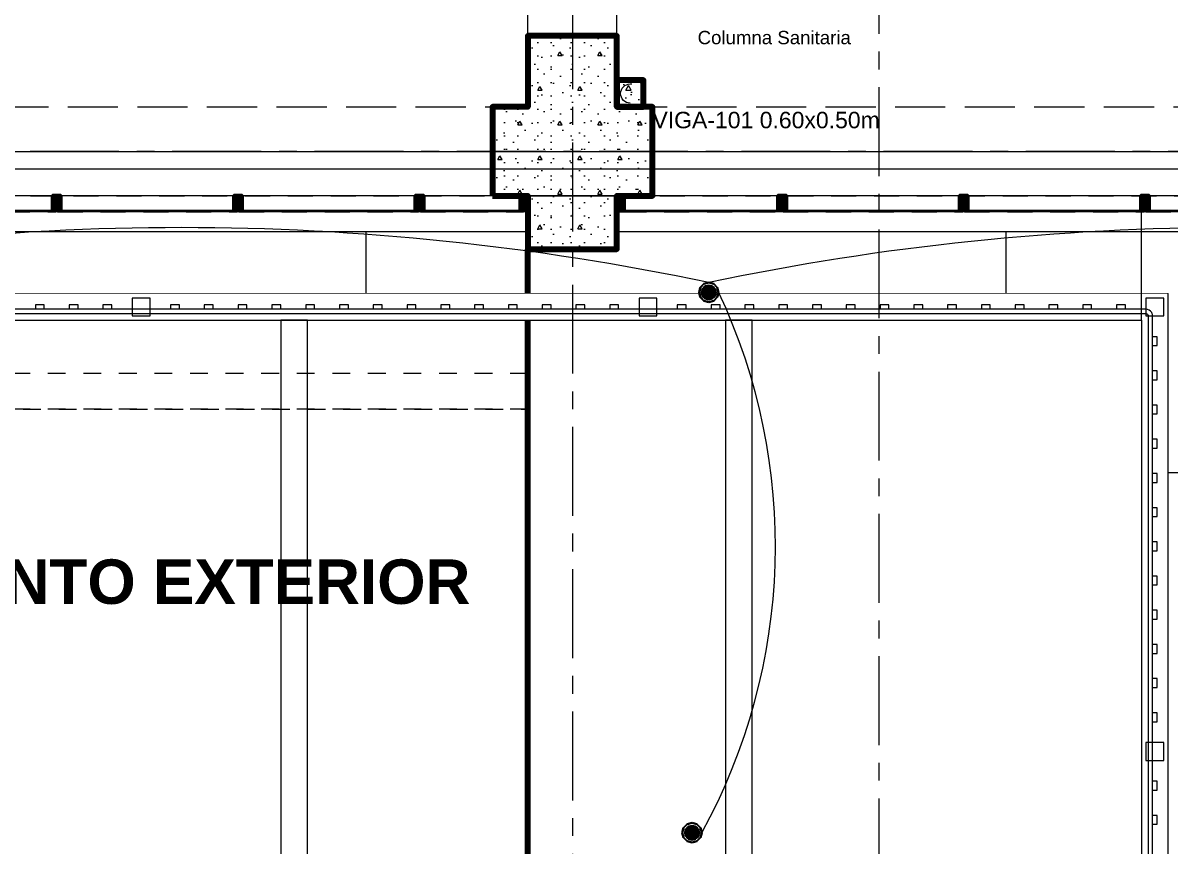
# Model space of a CAD drawing. Header units: inches. Extents: x 2704.1 to 2801.6, y 2415.6 to 2497.
# Drawn here: x 2747.09 to 2753.54, y 2428.93 to 2433.56 of the extents above; entities that cross this region are included whole.
import ezdxf
from ezdxf.lldxf.tags import DXFTag

# ---------------------------------------------------------------- set-up
doc = ezdxf.new("R2010")
doc.units = ezdxf.units.IN
doc.set_wipeout_variables(frame=1)
doc.header["$PDMODE"] = 1
for name, pattern in [('ACAD_ISO04W100', [30, 24, -3, 0, -3]), ('Hidden Line', [0.391222, 0.282222, -0.109]), ('Línea Oculta', [0.195611, 0.141111, -0.0545]), ('Punto & Raya', [0.65, 0.5, -0.075, 0, -0.075]), ('Rayas', [0.1, 0.05, -0.05]), ('super', [0.125, 0.075, -0.05]), ('Wipeout_Contour', [1, 0, -1])]:
    doc.linetypes.add(name, pattern=pattern)
doc.layers.add('.', color=10, linetype='Continuous', lineweight=0)
doc.layers.add('ALUMBRADO_PVC', color=6, linetype='PVC1', lineweight=30)
for name, color, linetype in [('02 _ ARQ _ ALB _ Cotas Ejes', 7, 'Continuous'), ('02 _ ARQ _ ALB _ Ejes Generales', 7, 'Continuous'), ('02 _ ARQ _ ZON _ Espacio.3D', 7, 'Continuous'), ('08 _ STR _ EXT _ 06 Columnas', 7, 'Continuous'), ('08 _ STR _ EXT _ 06 Elementos de Fachada', 7, 'Continuous'), ('08 _ STR _ EXT _ 07 Losa Aligerada', 7, 'Continuous'), ('08 _ STR _ EXT _ 08 Placas', 7, 'Continuous'), ('08 _ STR _ EXT _ 09 Vigas', 7, 'Continuous'), ('08 _ STR _ EXT _ 10 Vereda Exterior', 7, 'Continuous'), ('08 _ STR _ EXT _ Cerco Perimetrico', 7, 'Continuous'), ('08 _ STR _ EXT _ Estacionamiento-Pavimento', 7, 'Continuous'), ('Dibujo 2D - General', 7, 'Continuous'), ('ESQUEMAS', 7, 'Continuous'), ('Estructura - 04 MURO', 7, 'Continuous'), ('Estructura - Carga', 7, 'Continuous'), ('Interior - Equipamiento', 7, 'Continuous'), ('Marcador - Secciones', 251, 'Continuous'), ('MEP - HVAC', 7, 'Continuous'), ('Notas - Etiquetas', 251, 'Continuous'), ('Notas - Textos', 7, 'Continuous')]:
    doc.layers.add(name, color=color, linetype=linetype)
doc.layers.add('DLX_TERR_LUM', color=7, linetype='Continuous', true_color=0x92fcfc)
doc.styles.add('Estilo_Generado_1', font='swisseb.ttf')
doc.styles.add('Estilo_Generado_4', font='swisse.ttf')
doc.styles.add('{18b73a54-fa43-428c-adcb-c1c7bbdf2c84}', font='Simplex.shx')
tags = doc.linetypes.add('PVC1', pattern='A,1,-0.19772,["PVC",{18b73a54-fa43-428c-adcb-c1c7bbdf2c84},S=0.13,R=0,X=0,Y=-0.061851],-0.507647', length=1.705367).pattern_tags.tags
tags[6] = DXFTag(74, 10)
doc.dimstyles.new('Estilo_Generado__1', dxfattribs={"dimtxt": 0.125, "dimasz": 0.095, "dimexe": 0.18, "dimexo": 0.3, "dimgap": 0, "dimtad": 0, "dimtih": 1, "dimtoh": 1, "dimzin": 0, "dimdsep": 46, "dimtxsty": 'Estilo_Generado_4', "dimblk": 'ARROWHEAD_6', "dimblk1": 'ARROWHEAD_6', "dimblk2": 'ARROWHEAD_6', "dimcen": 0.09, "dimse1": 1, "dimse2": 1, "dimclrd": 144, "dimclre": 144, "dimclrt": 7, "dimadec": 0, "dimazin": 0, "dimtfac": 1, "dimtdec": 4, "dimtmove": 0, "dimatfit": 3, "dimfxl": 1, "dimtolj": 1, "dimtzin": 0, "dimarcsym": 0})

# ---------------------------------------------------------------- blocks, each defined once
blk = doc.blocks.new('ARROWHEAD_6')
at = {"color": 0, "linetype": 'Continuous', "lineweight": 0}
for p, q in [((0, 0), (-1, 0)), ((-0.5, -0.5), (0.5, 0.5))]:
    blk.add_line(p, q, dxfattribs=at)
blk = doc.blocks.new('*D72')
at = {"layer": '02 _ ARQ _ ALB _ Cotas Ejes', "color": 144, "linetype": 'Continuous', "lineweight": -2, "transparency": 16777216}
for p, q in [((2743.2706, 2427.8164), (2746.4443, 2427.8164)), ((2750.0806, 2427.8164), (2746.8317, 2427.8164))]:
    blk.add_line(p, q, dxfattribs=at)
at = {"layer": 'Defpoints', "color": 0, "linetype": 'Continuous', "transparency": 16777216}
for p in [(2743.1756, 2432.8358), (2750.1756, 2432.8358), (2750.1756, 2427.8164)]:
    blk.add_point(p, dxfattribs=at)
at = {"layer": '02 _ ARQ _ ALB _ Cotas Ejes', "color": 144, "linetype": 'Continuous', "lineweight": -2, "transparency": 16777216, "xscale": 0.095, "yscale": 0.095, "zscale": 0.095, "rotation": 180}
blk.add_blockref('ARROWHEAD_6', (2743.1756, 2427.8164), dxfattribs=at)
at = {"layer": '02 _ ARQ _ ALB _ Cotas Ejes', "color": 144, "linetype": 'Continuous', "lineweight": -2, "transparency": 16777216, "xscale": 0.095, "yscale": 0.095, "zscale": 0.095}
blk.add_blockref('ARROWHEAD_6', (2750.1756, 2427.8164), dxfattribs=at)
at = {"layer": '02 _ ARQ _ ALB _ Cotas Ejes', "color": 7, "linetype": 'Continuous', "lineweight": 13, "transparency": 16777216, "insert": (2746.638, 2427.8164), "char_height": 0.125, "attachment_point": 5, "style": 'Estilo_Generado_4'}
blk.add_mtext('\\A1;7.00', dxfattribs=at)
blk = doc.blocks.new('*D73')
at = {"layer": '02 _ ARQ _ ALB _ Cotas Ejes', "color": 144, "linetype": 'Continuous', "lineweight": -2, "transparency": 16777216}
for p, q in [((2750.2706, 2427.8164), (2753.4443, 2427.8164)), ((2757.0806, 2427.8164), (2753.8317, 2427.8164))]:
    blk.add_line(p, q, dxfattribs=at)
at = {"layer": 'Defpoints', "color": 0, "linetype": 'Continuous', "transparency": 16777216}
for p in [(2750.1756, 2432.8358), (2757.1756, 2428.1316), (2757.1756, 2427.8164)]:
    blk.add_point(p, dxfattribs=at)
at = {"layer": '02 _ ARQ _ ALB _ Cotas Ejes', "color": 144, "linetype": 'Continuous', "lineweight": -2, "transparency": 16777216, "xscale": 0.095, "yscale": 0.095, "zscale": 0.095, "rotation": 180}
blk.add_blockref('ARROWHEAD_6', (2750.1756, 2427.8164), dxfattribs=at)
at = {"layer": '02 _ ARQ _ ALB _ Cotas Ejes', "color": 144, "linetype": 'Continuous', "lineweight": -2, "transparency": 16777216, "xscale": 0.095, "yscale": 0.095, "zscale": 0.095}
blk.add_blockref('ARROWHEAD_6', (2757.1756, 2427.8164), dxfattribs=at)
at = {"layer": '02 _ ARQ _ ALB _ Cotas Ejes', "color": 7, "linetype": 'Continuous', "lineweight": 13, "transparency": 16777216, "insert": (2753.638, 2427.8164), "char_height": 0.125, "attachment_point": 5, "style": 'Estilo_Generado_4'}
blk.add_mtext('\\A1;7.00', dxfattribs=at)
blk = doc.blocks.new('luminaria exterior')
at = {"layer": '.'}
h = blk.add_hatch(dxfattribs=at)
h.set_pattern_fill('TRIANG', color=4, scale=0.005)
h.set_pattern_definition([(60, (0, 0), (-0.000937499998, 0.00162379763), [0.0009375, -0.0009375]), (120, (0, 0), (-0.001874999998, 1e-12), [0.0009375, -0.0009375]), (0, (-0.0004687, 0.0008119), (0.0009375, 0.00162379763), [0.0009375, -0.0009375])])
edge = h.paths.add_edge_path()
edge.add_arc((123.5526, 16.6566), 0.0381, 0, 360)
h = blk.add_hatch(dxfattribs=at)
h.set_pattern_fill('TRANS', color=4)
h.set_pattern_definition([(0, (0, 0), (0, 0.25), []), (0, (0, 0.125), (0, 0.25), [0.125, -0.125])])
h.paths.add_polyline_path([(123.5249, 16.6566, 1), (123.5802, 16.6566, 1)])
at = {"color": 3}
blk.add_circle((123.5526, 16.6566), 0.0395, dxfattribs=at)
at = {"layer": 'DLX_TERR_LUM', "color": 3}
for points in [[(123.5524, 16.7116, 0), (123.5249, 16.7042, 0)], [(123.5249, 16.7042, 0), (123.5524, 16.7116, 0)], [(123.5252, 16.7042, 0), (123.5527, 16.7116, 0)], [(123.5527, 16.7116, 0), (123.5252, 16.7042, 0)], [(123.5799, 16.7042, 0), (123.5524, 16.7116, 0)], [(123.5524, 16.7116, 0), (123.5799, 16.7042, 0)], [(123.5527, 16.7116, 0), (123.5802, 16.7042, 0)], [(123.5802, 16.7042, 0), (123.5527, 16.7116, 0)], [(123.5048, 16.6841, 0), (123.4974, 16.6566, 0)], [(123.4974, 16.6566, 0), (123.5048, 16.6841, 0)], [(123.4974, 16.6566, 0), (123.4977, 16.6566, 0)], [(123.4974, 16.6566, 0), (123.5048, 16.6291, 0)], [(123.4977, 16.6566, 0), (123.4974, 16.6566, 0)], [(123.5048, 16.6291, 0), (123.4974, 16.6566, 0)], [(123.4977, 16.6566, 0), (123.5051, 16.6841, 0)], [(123.5051, 16.6841, 0), (123.4977, 16.6566, 0)], [(123.5051, 16.6291, 0), (123.4977, 16.6566, 0)], [(123.4977, 16.6566, 0), (123.5051, 16.6291, 0)], [(123.5249, 16.7042, 0), (123.5048, 16.6841, 0)], [(123.5048, 16.6841, 0), (123.5249, 16.7042, 0)], [(123.5048, 16.6841, 0), (123.5051, 16.6841, 0)], [(123.5051, 16.6841, 0), (123.5048, 16.6841, 0)], [(123.5051, 16.6841, 0), (123.5252, 16.7042, 0)], [(123.5252, 16.7042, 0), (123.5051, 16.6841, 0)], [(123.5182, 16.6763, 0), (123.5129, 16.6566, 0)], [(123.5129, 16.6566, 0), (123.5182, 16.6763, 0)], [(123.5129, 16.6566, 0), (123.5182, 16.6368, 0)], [(123.5182, 16.6368, 0), (123.5129, 16.6566, 0)], [(123.5327, 16.6908, 0), (123.5182, 16.6763, 0)], [(123.5182, 16.6763, 0), (123.5327, 16.6908, 0)], [(123.5249, 16.7042, 0), (123.5252, 16.7042, 0)], [(123.5252, 16.7042, 0), (123.5249, 16.7042, 0)], [(123.5524, 16.6961, 0), (123.5327, 16.6908, 0)], [(123.5327, 16.6908, 0), (123.5524, 16.6961, 0)], [(123.5722, 16.6908, 0), (123.5524, 16.6961, 0)], [(123.5524, 16.6961, 0), (123.5722, 16.6908, 0)], [(123.5722, 16.6908, 0), (123.5866, 16.6763, 0)], [(123.6, 16.6841, 0), (123.5799, 16.7042, 0)], [(123.5799, 16.7042, 0), (123.6, 16.6841, 0)], [(123.5802, 16.7042, 0), (123.6004, 16.6841, 0)], [(123.6004, 16.6841, 0), (123.5802, 16.7042, 0)], [(123.5919, 16.6566, 0), (123.5866, 16.6763, 0)], [(123.5866, 16.6763, 0), (123.5919, 16.6566, 0)], [(123.5866, 16.6368, 0), (123.5919, 16.6566, 0)], [(123.5919, 16.6566, 0), (123.5866, 16.6368, 0)], [(123.6074, 16.6566, 0), (123.6, 16.6841, 0)], [(123.6, 16.6841, 0), (123.6074, 16.6566, 0)], [(123.6, 16.6291, 0), (123.6074, 16.6566, 0)], [(123.6074, 16.6566, 0), (123.6, 16.6291, 0)], [(123.6004, 16.6841, 0), (123.6077, 16.6566, 0)], [(123.6077, 16.6566, 0), (123.6004, 16.6841, 0)], [(123.6077, 16.6566, 0), (123.6004, 16.6291, 0)], [(123.6004, 16.6291, 0), (123.6077, 16.6566, 0)], [(123.6074, 16.6566, 0), (123.6077, 16.6566, 0)], [(123.6077, 16.6566, 0), (123.6074, 16.6566, 0)], [(123.5048, 16.6291, 0), (123.5249, 16.6089, 0)], [(123.5249, 16.6089, 0), (123.5048, 16.6291, 0)], [(123.5252, 16.6089, 0), (123.5051, 16.6291, 0)], [(123.5051, 16.6291, 0), (123.5252, 16.6089, 0)], [(123.5182, 16.6368, 0), (123.5327, 16.6224, 0)], [(123.5327, 16.6224, 0), (123.5182, 16.6368, 0)], [(123.5249, 16.6089, 0), (123.5524, 16.6016, 0)], [(123.5252, 16.6089, 0), (123.5249, 16.6089, 0)], [(123.5249, 16.6089, 0), (123.5252, 16.6089, 0)], [(123.5524, 16.6016, 0), (123.5249, 16.6089, 0)], [(123.5527, 16.6016, 0), (123.5252, 16.6089, 0)], [(123.5252, 16.6089, 0), (123.5527, 16.6016, 0)], [(123.5327, 16.6224, 0), (123.5524, 16.6171, 0)], [(123.5524, 16.6171, 0), (123.5327, 16.6224, 0)], [(123.5524, 16.6171, 0), (123.5722, 16.6224, 0)], [(123.5722, 16.6224, 0), (123.5524, 16.6171, 0)], [(123.5524, 16.6016, 0), (123.5799, 16.6089, 0)], [(123.5799, 16.6089, 0), (123.5524, 16.6016, 0)], [(123.5802, 16.6089, 0), (123.5527, 16.6016, 0)], [(123.5527, 16.6016, 0), (123.5802, 16.6089, 0)], [(123.5722, 16.6224, 0), (123.5866, 16.6368, 0)], [(123.5866, 16.6368, 0), (123.5722, 16.6224, 0)], [(123.5799, 16.6089, 0), (123.6, 16.6291, 0)], [(123.6, 16.6291, 0), (123.5799, 16.6089, 0)], [(123.5799, 16.6089, 0), (123.5802, 16.6089, 0)], [(123.5802, 16.6089, 0), (123.5799, 16.6089, 0)], [(123.6004, 16.6291, 0), (123.5802, 16.6089, 0)], [(123.5802, 16.6089, 0), (123.6004, 16.6291, 0)]]:
    blk.add_polyline3d(points, dxfattribs=at)
at = {"layer": 'DLX_TERR_LUM'}
for points in [[(123.5524, 16.7116, 0), (123.5527, 16.7116, 0)], [(123.5527, 16.7116, 0), (123.5524, 16.7116, 0)], [(123.5866, 16.6763, 0), (123.5722, 16.6908, 0)], [(123.5799, 16.7042, 0), (123.5802, 16.7042, 0)], [(123.5802, 16.7042, 0), (123.5799, 16.7042, 0)], [(123.6, 16.6841, 0), (123.6004, 16.6841, 0)], [(123.6004, 16.6841, 0), (123.6, 16.6841, 0)], [(123.5048, 16.6291, 0), (123.5051, 16.6291, 0)], [(123.5051, 16.6291, 0), (123.5048, 16.6291, 0)], [(123.5524, 16.6016, 0), (123.5527, 16.6016, 0)], [(123.5527, 16.6016, 0), (123.5524, 16.6016, 0)], [(123.6, 16.6291, 0), (123.6004, 16.6291, 0)], [(123.6004, 16.6291, 0), (123.6, 16.6291, 0)]]:
    blk.add_polyline3d(points, dxfattribs=at)

msp = doc.modelspace()

# ---------------------------------------------------------------- hatches: boundary and pattern name
at = {"layer": '08 _ STR _ EXT _ 10 Vereda Exterior', "linetype": 'Continuous', "lineweight": 13}
h = msp.add_hatch(dxfattribs=at)
h.set_pattern_fill('RETÍCULA_100X100_0002', color=251, style=0, pattern_type=2)
h.set_pattern_definition([(360, (2716.613, 2443.6885), (0, 2.53199), []), (90, (2716.613, 2443.6885), (-3.6, 0), [])])
h.paths.add_polyline_path([(2715.0256, 2429.0071), (2717.1469, 2426.8858), (2722.1756, 2426.8858), (2722.1756, 2431.8858), (2753.3756, 2431.8858), (2753.3756, 2426.8858), (2765.7756, 2426.8858), (2765.7756, 2444.4717), (2764.4256, 2444.4717), (2764.4256, 2432.5858), (2721.9256, 2432.5858), (2721.9256, 2433.2358), (2719.3758, 2433.2358, -0.414214), (2719.1257, 2433.4858), (2719.1257, 2434.2358, -0.414213), (2719.3758, 2434.4858), (2721.9256, 2434.4858), (2721.9256, 2437.3858), (2719.3758, 2437.3858, -0.414214), (2719.1257, 2437.6358), (2719.1257, 2438.3858, -0.414213), (2719.3758, 2438.6358), (2721.9256, 2438.6358), (2721.9256, 2441.5358), (2719.3757, 2441.5358, -0.414214), (2719.1257, 2441.7858), (2719.1257, 2442.5358, -0.414213), (2719.3757, 2442.7858), (2721.6256, 2442.7858), (2721.6262, 2446.4357), (2715.0256, 2446.4357)])
at = {"layer": 'Estructura - Carga', "linetype": 'Continuous', "lineweight": 13}
h = msp.add_hatch(dxfattribs=at)
h.set_pattern_fill('HORMIGÓN_ARMADO_0002', color=251, style=0, pattern_type=2)
h.set_pattern_definition([(0, (2712.85563, 2425.38577), (0, 0.3117692), [0.03, -0.15]), (0, (2712.94563, 2425.54166), (0, 0.3117692), [0.03, -0.15]), (60, (2712.85563, 2425.38577), (-0.27, 0.1558846), [0.03, -0.15]), (60, (2713.03563, 2425.38577), (-0.27, 0.1558846), [0.03, -0.15]), (120, (2712.88563, 2425.38577), (0.27, 0.1558846), [0.03, -0.15]), (120, (2713.06563, 2425.38577), (0.27, 0.1558846), [0.03, -0.15]), (0, (2712.85563, 2425.41577), (0, 0.06), [0, -0.06, 0, -0.09]), (45, (2712.88563, 2425.41577), (-0.04242641, 0.04242641), [0, -0.045, 0, -0.075])])
h.paths.add_polyline_path([(2750.4256, 2433.0858), (2750.5756, 2433.0858), (2750.5756, 2433.2358), (2750.4256, 2433.2358)])

# ---------------------------------------------------------------- linework, layer by layer
at = {"layer": '02 _ ARQ _ ALB _ Ejes Generales', "color": 251, "linetype": 'Punto & Raya', "lineweight": 13}
msp.add_line((2768.4256, 2432.8358), (2717.701, 2432.8358), dxfattribs=at)
at = {"layer": '02 _ ARQ _ ZON _ Espacio.3D', "color": 254, "linetype": 'Continuous', "lineweight": 0, "flags": 128}
msp.add_lwpolyline([(2721.9256, 2442.7858), (2736.8256, 2442.7858), (2736.8256, 2442.2859), (2736.4256, 2442.2859), (2736.4256, 2441.6857), (2736.3006, 2441.6857), (2736.3006, 2433.4858), (2736.4256, 2433.4858), (2736.4256, 2432.8358), (2742.9256, 2432.8358), (2742.9256, 2433.4858), (2743.4256, 2433.4858), (2743.4256, 2433.0858), (2743.8256, 2433.0858), (2743.8256, 2432.8358), (2749.7256, 2432.8358), (2749.7256, 2433.0858), (2749.9256, 2433.0858), (2749.9256, 2433.4858), (2750.4256, 2433.4858), (2750.4256, 2433.0858), (2750.6256, 2433.0858), (2750.6256, 2432.8358), (2756.5256, 2432.8358)], dxfattribs=at)
at = {"layer": '08 _ STR _ EXT _ 07 Losa Aligerada', "color": 254, "linetype": 'Rayas', "lineweight": 18, "flags": 128}
msp.add_lwpolyline([(2721.0256, 2453.325), (2720.5256, 2453.325), (2720.5256, 2431.1858), (2738.0909, 2431.1858), (2738.0909, 2432.5858), (2743.2871, 2432.5858), (2743.2871, 2431.3863), (2749.9256, 2431.3863), (2749.9256, 2428.7611), (2757.4256, 2428.7611), (2757.4256, 2431.4358), (2765.1756, 2431.4358), (2765.1756, 2440.3857), (2764.4256, 2440.3857), (2764.4256, 2443.4858), (2764.4256, 2443.4858), (2764.4256, 2445.7358), (2759.5256, 2445.7358), (2759.5256, 2447.7358), (2759.5256, 2447.9858), (2759.5256, 2449.8858), (2759.5256, 2450.1358), (2759.5256, 2452.1358), (2764.4256, 2452.1358), (2764.4256, 2455.0858), (2764.4256, 2455.0858), (2764.4256, 2460.5863), (2765.3756, 2460.5863), (2765.3756, 2466.4858), (2751.8109, 2466.4858), (2751.8109, 2466.1859), (2746.9035, 2466.1859), (2746.9035, 2465.8859), (2736.2256, 2465.8859), (2736.2256, 2469.2593), (2729.1255, 2469.2593), (2729.1255, 2465.2858), (2723.9757, 2465.2858), (2723.9757, 2466.3358), (2720.8756, 2466.3358), (2720.8756, 2463.0857), (2721.9256, 2463.0857), (2721.9256, 2459.2858), (2721.0256, 2459.2858)], close=True, dxfattribs=at)
at = {"layer": '08 _ STR _ EXT _ 07 Losa Aligerada', "color": 254, "linetype": 'Continuous', "lineweight": 18, "flags": 128}
msp.add_lwpolyline([(2721.9256, 2432.5858), (2764.4256, 2432.5858), (2764.4256, 2465.2858), (2721.9256, 2465.2858)], dxfattribs=at)
at = {"layer": '08 _ STR _ EXT _ 08 Placas', "color": 7, "linetype": 'Continuous', "lineweight": 80, "flags": 128}
msp.add_lwpolyline([(2749.9256, 2428.7853), (2749.9256, 2432.2858)], dxfattribs=at)
at = {"layer": '08 _ STR _ EXT _ 09 Vigas', "color": 251, "linetype": 'Hidden Line', "lineweight": 13}
for p, q in [((2749.9256, 2433.0858), (2749.9256, 2442.2858)), ((2750.4256, 2433.0858), (2750.4256, 2442.2858)), ((2743.4256, 2433.0858), (2749.9256, 2433.0858)), ((2750.4256, 2433.0858), (2756.9256, 2433.0858))]:
    msp.add_line(p, q, dxfattribs=at)
at = {"layer": '08 _ STR _ EXT _ 09 Vigas', "color": 251, "linetype": 'super', "lineweight": 13}
for p, q in [((2749.9256, 2431.5863), (2743.0561, 2431.5863)), ((2749.9256, 2431.5863), (2749.9256, 2431.3863)), ((2749.9256, 2431.3863), (2743.0561, 2431.3863))]:
    msp.add_line(p, q, dxfattribs=at)
at = {"layer": '08 _ STR _ EXT _ 10 Vereda Exterior', "color": 7, "linetype": 'Continuous', "lineweight": 18, "flags": 128}
msp.add_lwpolyline([(2722.1756, 2431.8858), (2753.3756, 2431.8858), (2753.3756, 2426.8858), (2765.7756, 2426.8858), (2765.7756, 2444.4717), (2764.4256, 2444.4717), (2764.4256, 2432.5858), (2721.9256, 2432.5858)], dxfattribs=at)
at = {"layer": '08 _ STR _ EXT _ Cerco Perimetrico', "color": 7, "linetype": 'Continuous', "lineweight": 13, "flags": 128}
msp.add_lwpolyline([(2722.0256, 2432.0358), (2753.5256, 2432.0358)], dxfattribs=at)
at = {"layer": '08 _ STR _ EXT _ Estacionamiento-Pavimento', "color": 7, "linetype": 'Continuous', "lineweight": 13, "flags": 128}
msp.add_lwpolyline([(2722.1756, 2431.8858), (2753.3756, 2431.8858)], dxfattribs=at)
at = {"layer": 'ESQUEMAS', "color": 7, "linetype": 'Continuous', "lineweight": 13, "flags": 128}
msp.add_lwpolyline([(2764.2756, 2432.7358), (2722.0756, 2432.7358), (2722.0756, 2433.5358), (2719.3758, 2433.5358), (2719.3758, 2434.2858), (2722.0756, 2434.2858), (2722.0756, 2437.6608), (2719.3757, 2437.6608), (2719.3757, 2438.4108), (2722.0756, 2438.4108), (2722.0756, 2441.7858), (2719.3757, 2441.7858), (2719.3757, 2442.5358), (2722.0756, 2442.5358), (2722.0756, 2456.3389), (2721.1056, 2456.3389), (2721.1056, 2459.2058), (2722.0756, 2459.2058), (2722.0756, 2465.1358), (2764.2756, 2465.1358), (2764.2756, 2443.3358), (2765.6256, 2443.3358), (2765.6256, 2440.5357), (2764.2756, 2440.5357)], close=True, dxfattribs=at)
at = {"layer": 'Estructura - 04 MURO', "color": 165, "linetype": 'Continuous', "lineweight": 15}
for p, q in [((2726.8755, 2432.8358), (2756.5256, 2432.8358)), ((2726.8755, 2432.5858), (2756.5256, 2432.5858))]:
    msp.add_line(p, q, dxfattribs=at)
at = {"layer": 'Estructura - Carga', "color": 7, "linetype": 'Continuous', "lineweight": 80, "flags": 128}
msp.add_lwpolyline([(2750.4256, 2433.0858), (2750.5756, 2433.0858), (2750.5756, 2433.2358), (2750.4256, 2433.2358)], close=True, dxfattribs=at)
at = {"layer": 'MEP - HVAC', "color": 7, "linetype": 'Continuous', "lineweight": 13, "flags": 128}
msp.add_lwpolyline([(2750.5006, 2433.1068, -1), (2750.5006, 2433.2148)], format="xyb", dxfattribs=at)

# ---------------------------------------------------------------- block references
msp.add_blockref('luminaria exterior', (2627.2959, 2412.3472))
msp.add_blockref('luminaria exterior', (2627.2959, 2412.3472))
msp.add_blockref('luminaria exterior', (2627.2959, 2412.3472))

# ---------------------------------------------------------------- texts
at = {"layer": 'Notas - Etiquetas', "color": 8, "linetype": 'Continuous', "lineweight": 35, "insert": (2750.8797, 2433.4754), "char_height": 0.075, "attachment_point": 4, "style": 'Estilo_Generado_4'}
msp.add_mtext('\\A1;{\\pql;\\fSwis721 Ex BT|b0|i0|c0|p34;Columna Sanitaria}', dxfattribs=at)
at = {"layer": 'Notas - Etiquetas', "color": 8, "linetype": 'Continuous', "lineweight": 13, "insert": (2750.6256, 2433.0582), "char_height": 0.0925, "attachment_point": 1, "style": 'Estilo_Generado_4'}
msp.add_mtext('\\A1;{\\pql;\\fSwis721 Ex BT|b0|i0|c0|p34;VIGA-101\\fSwis721 Ex BT|b0|i0|c0|p34; \\fSwis721 Ex BT|b0|i0|c0|p34;0.60\\fSwis721 Ex BT|b0|i0|c0|p34;x\\fSwis721 Ex BT|b0|i0|c0|p34;0.50\\fSwis721 Ex BT|b0|i0|c0|p34;m}', dxfattribs=at)
at = {"layer": 'Notas - Textos', "color": 251, "linetype": 'Continuous', "lineweight": 13, "insert": (2746.9535, 2430.5408), "char_height": 0.25, "attachment_point": 2, "style": 'Estilo_Generado_1'}
msp.add_mtext('\\A1;{\\pqc;\\fSwis721 Ex BT|b1|i0|c0|p34;ESTACIONAMIEN\\fSwis721 Ex BT|b1|i0|c0|p34;T\\fSwis721 Ex BT|b1|i0|c0|p34;O\\fSwis721 Ex BT|b1|i0|c0|p34; EXTERIOR}', dxfattribs=at)

# ---------------------------------------------------------------- next in the draw order: wipeouts: each hides what was drawn before it
at = {"color": 254, "linetype": 'Wipeout_Contour', "lineweight": 0, "ltscale": 106.674429}
msp.add_wipeout([(2726.8755, 2432.5858), (2726.8755, 2432.3858), (2749.9256, 2432.3858), (2749.9256, 2432.5858)], dxfattribs=at).dxf.layer = '08 _ STR _ EXT _ 06 Elementos de Fachada'
at = {"color": 254, "linetype": 'Wipeout_Contour', "lineweight": 0, "ltscale": 165.73159}
msp.add_wipeout([(2756.9256, 2432.5858), (2750.4256, 2432.5858), (2750.4256, 2432.3858), (2756.9256, 2432.3858)], dxfattribs=at).dxf.layer = '08 _ STR _ EXT _ 06 Elementos de Fachada'
at = {"color": 254, "linetype": 'Wipeout_Contour', "lineweight": 0, "ltscale": 122.869433}
msp.add_wipeout([(2753.3756, 2431.8858), (2753.5256, 2431.8858), (2753.5256, 2432.0358)], dxfattribs=at).dxf.layer = '08 _ STR _ EXT _ Cerco Perimetrico'

# ---------------------------------------------------------------- next in the draw order: hatches: boundary and pattern name
at = {"linetype": 'Continuous', "lineweight": 13, "true_color": 0x636466}
for points in [[(2747.2955, 2432.5058), (2747.2955, 2432.5858), (2747.2555, 2432.5858), (2747.2555, 2432.5058)], [(2748.3155, 2432.5058), (2748.3155, 2432.5858), (2748.2755, 2432.5858), (2748.2755, 2432.5058)], [(2749.3355, 2432.5058), (2749.3355, 2432.5858), (2749.2955, 2432.5858), (2749.2955, 2432.5058)], [(2749.9256, 2432.5058), (2749.9256, 2432.5858), (2749.8856, 2432.5858), (2749.8856, 2432.5058)], [(2750.4256, 2432.5058), (2750.4656, 2432.5058), (2750.4656, 2432.5858), (2750.4256, 2432.5858)], [(2751.3755, 2432.5058), (2751.3755, 2432.5858), (2751.3355, 2432.5858), (2751.3355, 2432.5058)], [(2752.3955, 2432.5058), (2752.3955, 2432.5858), (2752.3555, 2432.5858), (2752.3555, 2432.5058)], [(2753.4155, 2432.5058), (2753.4155, 2432.5858), (2753.3755, 2432.5858), (2753.3755, 2432.5058)]]:
    msp.add_hatch(color=251, dxfattribs=at).paths.add_polyline_path(points)
at = {"layer": '08 _ STR _ EXT _ 06 Columnas', "linetype": 'Continuous', "lineweight": 9}
h = msp.add_hatch(dxfattribs=at)
h.set_pattern_fill('HORMIGÓN_EN_MASA_0002', style=0, pattern_type=2)
h.set_pattern_definition([(0, (2712.85563, 2425.38577), (0, 0.3897114), [0.024375, -0.200625]), (0, (2712.96813, 2425.58063), (0, 0.3897114), [0.024375, -0.200625]), (60, (2712.85563, 2425.38577), (-0.3375, 0.1948557), [0.024375, -0.200625]), (60, (2713.08063, 2425.38577), (-0.3375, 0.1948557), [0.024375, -0.200625]), (120, (2712.88, 2425.38577), (0.3375, 0.1948557), [0.024375, -0.200625]), (120, (2713.105, 2425.38577), (0.3375, 0.1948557), [0.024375, -0.200625]), (0, (2712.85563, 2425.42327), (0, 0.075), [0, -0.075, 0, -0.1125]), (45, (2712.89313, 2425.42327), (-0.05303301, 0.05303301), [0, -0.05625, 0, -0.09375])])
h.paths.add_polyline_path([(2749.7256, 2432.5858), (2749.9256, 2432.5858), (2749.9256, 2432.2858), (2750.4256, 2432.2858), (2750.4256, 2432.5858), (2750.6256, 2432.5858), (2750.6256, 2433.0858), (2750.4256, 2433.0858), (2750.4256, 2433.4858), (2749.9256, 2433.4858), (2749.9256, 2433.0858), (2749.7256, 2433.0858)])

# ---------------------------------------------------------------- next in the draw order: linework, layer by layer
at = {"color": 251, "linetype": 'Línea Oculta', "lineweight": 13, "flags": 128}
for points in [[(2726.8755, 2432.5858), (2749.9256, 2432.5858)], [(2747.2555, 2432.5858), (2747.2555, 2432.5058)], [(2747.2955, 2432.5058), (2747.2955, 2432.5858)], [(2748.2755, 2432.5858), (2748.2755, 2432.5058)], [(2748.3155, 2432.5058), (2748.3155, 2432.5858)], [(2749.2955, 2432.5858), (2749.2955, 2432.5058)], [(2749.3355, 2432.5058), (2749.3355, 2432.5858)], [(2749.8856, 2432.5858), (2749.8856, 2432.5058)], [(2749.9256, 2432.5058), (2749.9256, 2432.5858)], [(2750.4256, 2432.5858), (2750.4256, 2432.5058)], [(2750.4256, 2432.5858), (2756.9256, 2432.5858)], [(2750.4656, 2432.5058), (2750.4656, 2432.5858)], [(2751.3355, 2432.5858), (2751.3355, 2432.5058)], [(2751.3755, 2432.5058), (2751.3755, 2432.5858)], [(2752.3555, 2432.5858), (2752.3555, 2432.5058)], [(2752.3955, 2432.5058), (2752.3955, 2432.5858)], [(2753.3755, 2432.5858), (2753.3755, 2432.5058)], [(2753.4155, 2432.5058), (2753.4155, 2432.5858)], [(2726.8755, 2432.5058), (2749.9256, 2432.5058)], [(2747.2705, 2432.4958), (2747.2705, 2432.5058)], [(2747.2805, 2432.4958), (2747.2805, 2432.5058)], [(2748.2905, 2432.4958), (2748.2905, 2432.5058)], [(2748.3005, 2432.4958), (2748.3005, 2432.5058)], [(2749.3105, 2432.4958), (2749.3105, 2432.5058)], [(2749.3205, 2432.4958), (2749.3205, 2432.5058)], [(2749.9006, 2432.4958), (2749.9006, 2432.5058)], [(2750.4256, 2432.5058), (2756.9256, 2432.5058)], [(2750.4506, 2432.4958), (2750.4506, 2432.5058)], [(2751.3505, 2432.4958), (2751.3505, 2432.5058)], [(2751.3605, 2432.4958), (2751.3605, 2432.5058)], [(2752.3705, 2432.4958), (2752.3705, 2432.5058)], [(2752.3805, 2432.4958), (2752.3805, 2432.5058)], [(2753.3905, 2432.4958), (2753.3905, 2432.5058)], [(2753.4005, 2432.4958), (2753.4005, 2432.5058)], [(2746.2605, 2432.4958), (2747.2705, 2432.4958)], [(2747.2805, 2432.4958), (2748.2905, 2432.4958)], [(2748.3005, 2432.4958), (2749.3105, 2432.4958)], [(2749.3205, 2432.4958), (2749.9006, 2432.4958)], [(2750.4506, 2432.4958), (2751.3505, 2432.4958)], [(2751.3605, 2432.4958), (2752.3705, 2432.4958)], [(2752.3805, 2432.4958), (2753.3905, 2432.4958)], [(2753.4005, 2432.4958), (2754.4105, 2432.4958)]]:
    msp.add_lwpolyline(points, dxfattribs=at)
at = {"color": 7, "linetype": 'Continuous', "lineweight": 60, "flags": 128}
for points in [[(2747.2955, 2432.5058), (2747.2555, 2432.5058), (2747.2555, 2432.5858), (2747.2955, 2432.5858)], [(2748.3155, 2432.5058), (2748.2755, 2432.5058), (2748.2755, 2432.5858), (2748.3155, 2432.5858)], [(2749.3355, 2432.5058), (2749.2955, 2432.5058), (2749.2955, 2432.5858), (2749.3355, 2432.5858)], [(2749.9256, 2432.5058), (2749.8856, 2432.5058), (2749.8856, 2432.5858), (2749.9256, 2432.5858)], [(2750.4256, 2432.5058), (2750.4656, 2432.5058), (2750.4656, 2432.5858), (2750.4256, 2432.5858)], [(2751.3755, 2432.5058), (2751.3355, 2432.5058), (2751.3355, 2432.5858), (2751.3755, 2432.5858)], [(2752.3955, 2432.5058), (2752.3555, 2432.5058), (2752.3555, 2432.5858), (2752.3955, 2432.5858)], [(2753.4155, 2432.5058), (2753.3755, 2432.5058), (2753.3755, 2432.5858), (2753.4155, 2432.5858)]]:
    msp.add_lwpolyline(points, close=True, dxfattribs=at)
at = {"color": 7, "linetype": 'Continuous', "lineweight": 13, "flags": 128}
for points in [[(2746.2605, 2432.4958), (2746.2605, 2432.5058), (2747.2705, 2432.5058), (2747.2705, 2432.4958)], [(2747.2805, 2432.4958), (2747.2805, 2432.5058), (2748.2905, 2432.5058), (2748.2905, 2432.4958)], [(2748.3005, 2432.4958), (2748.3005, 2432.5058), (2749.3105, 2432.5058), (2749.3105, 2432.4958)], [(2749.3205, 2432.4958), (2749.3205, 2432.5058), (2749.9006, 2432.5058), (2749.9006, 2432.4958)], [(2750.4506, 2432.4958), (2750.4506, 2432.5058), (2751.3505, 2432.5058), (2751.3505, 2432.4958)], [(2751.3605, 2432.4958), (2751.3605, 2432.5058), (2752.3705, 2432.5058), (2752.3705, 2432.4958)], [(2752.3805, 2432.4958), (2752.3805, 2432.5058), (2753.3905, 2432.5058), (2753.3905, 2432.4958)], [(2753.4005, 2432.4958), (2753.4005, 2432.5058), (2754.4105, 2432.5058), (2754.4105, 2432.4958)]]:
    msp.add_lwpolyline(points, close=True, dxfattribs=at)
at = {"layer": '08 _ STR _ EXT _ 06 Columnas', "color": 7, "linetype": 'Continuous', "lineweight": 80, "flags": 128}
msp.add_lwpolyline([(2749.7256, 2432.5858), (2749.9256, 2432.5858), (2749.9256, 2432.2858), (2750.4256, 2432.2858), (2750.4256, 2432.5858), (2750.6256, 2432.5858), (2750.6256, 2433.0858), (2750.4256, 2433.0858), (2750.4256, 2433.4858), (2749.9256, 2433.4858), (2749.9256, 2433.0858), (2749.7256, 2433.0858)], close=True, dxfattribs=at)
at = {"layer": '08 _ STR _ EXT _ 06 Elementos de Fachada', "color": 7, "linetype": 'Continuous', "lineweight": 13, "flags": 128}
for points in [[(2749.9256, 2432.5858), (2726.8755, 2432.5858)], [(2756.9256, 2432.5858), (2750.4256, 2432.5858)], [(2726.8755, 2432.3858), (2749.9256, 2432.3858)], [(2750.4256, 2432.3858), (2756.9256, 2432.3858)]]:
    msp.add_lwpolyline(points, dxfattribs=at)
at = {"layer": '08 _ STR _ EXT _ 09 Vigas', "color": 251, "linetype": 'Hidden Line', "lineweight": 13}
msp.add_line((2764.4256, 2432.5858), (2721.9256, 2432.5858), dxfattribs=at)
at = {"layer": 'ALUMBRADO_PVC', "linetype": 'PVC1', "lineweight": 15, "ltscale": 0.2}
for centre in [(2747.9784, 2418.0357), (2753.907, 2418.0357)]:
    msp.add_arc(centre, 14.3711, 78.09697, 101.90303, dxfattribs=at)

# ---------------------------------------------------------------- next in the draw order: wipeouts: each hides what was drawn before it
at = {"color": 254, "linetype": 'Wipeout_Contour', "lineweight": 0, "ltscale": 104.520254}
msp.add_wipeout([(2753.3756, 2432.0358), (2722.1756, 2432.0358), (2722.1756, 2431.8858), (2753.3756, 2431.8858)], dxfattribs=at).dxf.layer = '08 _ STR _ EXT _ Cerco Perimetrico'

# ---------------------------------------------------------------- next in the draw order: linework, layer by layer
at = {"layer": '02 _ ARQ _ ALB _ Ejes Generales', "color": 251, "linetype": 'Punto & Raya', "lineweight": 13}
msp.add_line((2750.1756, 2471.2858), (2750.1756, 2427.4358), dxfattribs=at)
at = {"layer": '08 _ STR _ EXT _ Cerco Perimetrico', "color": 167, "linetype": 'Continuous', "lineweight": 18, "flags": 128}
for points in [[(2747.7006, 2432.0108), (2747.7006, 2431.9108), (2747.8006, 2431.9108), (2747.8006, 2432.0108)], [(2750.5506, 2432.0108), (2750.5506, 2431.9108), (2750.6506, 2431.9108), (2750.6506, 2432.0108)]]:
    msp.add_lwpolyline(points, close=True, dxfattribs=at)
for points in [[(2747.2056, 2431.9483), (2747.2056, 2431.9733), (2747.1556, 2431.9733), (2747.1556, 2431.9483)], [(2747.3956, 2431.9483), (2747.3956, 2431.9733), (2747.3456, 2431.9733), (2747.3456, 2431.9483)], [(2747.5856, 2431.9483), (2747.5856, 2431.9733), (2747.5356, 2431.9733), (2747.5356, 2431.9483)], [(2747.9656, 2431.9483), (2747.9656, 2431.9733), (2747.9156, 2431.9733), (2747.9156, 2431.9483)], [(2748.1556, 2431.9483), (2748.1556, 2431.9733), (2748.1056, 2431.9733), (2748.1056, 2431.9483)], [(2748.3456, 2431.9483), (2748.3456, 2431.9733), (2748.2956, 2431.9733), (2748.2956, 2431.9483)], [(2748.5356, 2431.9483), (2748.5356, 2431.9733), (2748.4856, 2431.9733), (2748.4856, 2431.9483)], [(2748.7256, 2431.9483), (2748.7256, 2431.9733), (2748.6756, 2431.9733), (2748.6756, 2431.9483)], [(2748.9156, 2431.9483), (2748.9156, 2431.9733), (2748.8656, 2431.9733), (2748.8656, 2431.9483)], [(2749.1056, 2431.9483), (2749.1056, 2431.9733), (2749.0556, 2431.9733), (2749.0556, 2431.9483)], [(2749.2956, 2431.9483), (2749.2956, 2431.9733), (2749.2456, 2431.9733), (2749.2456, 2431.9483)], [(2749.4856, 2431.9483), (2749.4856, 2431.9733), (2749.4356, 2431.9733), (2749.4356, 2431.9483)], [(2749.6756, 2431.9483), (2749.6756, 2431.9733), (2749.6256, 2431.9733), (2749.6256, 2431.9483)], [(2749.8656, 2431.9483), (2749.8656, 2431.9733), (2749.8156, 2431.9733), (2749.8156, 2431.9483)], [(2750.0556, 2431.9483), (2750.0556, 2431.9733), (2750.0056, 2431.9733), (2750.0056, 2431.9483)], [(2750.2456, 2431.9483), (2750.2456, 2431.9733), (2750.1956, 2431.9733), (2750.1956, 2431.9483)], [(2750.4356, 2431.9483), (2750.4356, 2431.9733), (2750.3856, 2431.9733), (2750.3856, 2431.9483)], [(2750.8156, 2431.9483), (2750.8156, 2431.9733), (2750.7656, 2431.9733), (2750.7656, 2431.9483)], [(2751.0056, 2431.9483), (2751.0056, 2431.9733), (2750.9556, 2431.9733), (2750.9556, 2431.9483)], [(2751.1956, 2431.9483), (2751.1956, 2431.9733), (2751.1456, 2431.9733), (2751.1456, 2431.9483)], [(2751.3856, 2431.9483), (2751.3856, 2431.9733), (2751.3356, 2431.9733), (2751.3356, 2431.9483)], [(2751.5756, 2431.9483), (2751.5756, 2431.9733), (2751.5256, 2431.9733), (2751.5256, 2431.9483)], [(2751.7656, 2431.9483), (2751.7656, 2431.9733), (2751.7156, 2431.9733), (2751.7156, 2431.9483)], [(2751.9556, 2431.9483), (2751.9556, 2431.9733), (2751.9056, 2431.9733), (2751.9056, 2431.9483)], [(2752.1456, 2431.9483), (2752.1456, 2431.9733), (2752.0956, 2431.9733), (2752.0956, 2431.9483)], [(2752.3356, 2431.9483), (2752.3356, 2431.9733), (2752.2856, 2431.9733), (2752.2856, 2431.9483)], [(2752.5256, 2431.9483), (2752.5256, 2431.9733), (2752.4756, 2431.9733), (2752.4756, 2431.9483)], [(2752.7156, 2431.9483), (2752.7156, 2431.9733), (2752.6656, 2431.9733), (2752.6656, 2431.9483)], [(2752.9056, 2431.9483), (2752.9056, 2431.9733), (2752.8556, 2431.9733), (2752.8556, 2431.9483)], [(2753.0956, 2431.9483), (2753.0956, 2431.9733), (2753.0456, 2431.9733), (2753.0456, 2431.9483)], [(2753.2856, 2431.9483), (2753.2856, 2431.9733), (2753.2356, 2431.9733), (2753.2356, 2431.9483)]]:
    msp.add_lwpolyline(points, dxfattribs=at)
at = {"layer": 'ALUMBRADO_PVC', "linetype": 'PVC1', "lineweight": 15, "ltscale": 0.2}
msp.add_arc((2747.9681, 2430.6161), 3.3492, 331.22265, 25.21311, dxfattribs=at)
at = {"layer": 'Interior - Equipamiento', "color": 175, "linetype": 'Continuous', "lineweight": 13, "flags": 128}
for points in [[(2748.5352, 2426.8858), (2748.6852, 2426.8858), (2748.6852, 2431.8858), (2748.5352, 2431.8858)], [(2751.0363, 2426.8858), (2751.1863, 2426.8858), (2751.1863, 2431.8858), (2751.0363, 2431.8858)]]:
    msp.add_lwpolyline(points, close=True, dxfattribs=at)
at = {"layer": 'Marcador - Secciones', "color": 251, "linetype": 'Punto & Raya', "lineweight": 13}
msp.add_line((2751.8981, 2471.5968), (2751.8981, 2426.2736), dxfattribs=at)

# ---------------------------------------------------------------- next in the draw order: block references
msp.add_blockref('luminaria exterior', (2627.3901, 2415.3862))
msp.add_blockref('luminaria exterior', (2627.3901, 2415.3862))
msp.add_blockref('luminaria exterior', (2627.3901, 2415.3862))

# ---------------------------------------------------------------- next in the draw order: dimensions: what is measured, and where the dimension line sits
at = {"layer": '02 _ ARQ _ ALB _ Cotas Ejes', "color": 144, "linetype": 'Continuous', "lineweight": 13}
dim = msp.add_linear_dim(base=(2750.1756, 2427.8164), p1=(2743.1756, 2432.8358), p2=(2750.1756, 2432.8358), dimstyle='Estilo_Generado__1', dxfattribs=at)
dim.commit()
dim.dimension.update_dxf_attribs({"geometry": '*D72', "text_midpoint": (2746.638, 2427.8164), "dimtype": 160})

# ---------------------------------------------------------------- next in the draw order: wipeouts: each hides what was drawn before it
at = {"color": 254, "linetype": 'Wipeout_Contour', "lineweight": 0, "ltscale": 123.892303}
msp.add_wipeout([(2753.3756, 2432.0358), (2753.3756, 2431.8858), (2753.5256, 2432.0358)], dxfattribs=at).dxf.layer = '08 _ STR _ EXT _ Cerco Perimetrico'

# ---------------------------------------------------------------- next in the draw order: linework, layer by layer
at = {"layer": '08 _ STR _ EXT _ Cerco Perimetrico', "color": 167, "linetype": 'Continuous', "lineweight": 18}
for p, q in [((2753.4014, 2431.9483), (2722.1498, 2431.9483)), ((2753.4104, 2431.9471), (2753.4014, 2431.9483)), ((2753.4194, 2431.9433), (2753.4104, 2431.9471)), ((2753.4272, 2431.9374), (2753.4194, 2431.9433)), ((2753.4332, 2431.9296), (2753.4272, 2431.9374)), ((2753.4361, 2431.9225), (2753.4332, 2431.9296)), ((2722.1514, 2431.9233), (2753.3998, 2431.9233)), ((2753.3998, 2431.9233), (2753.4038, 2431.9227)), ((2753.4038, 2431.9227), (2753.4068, 2431.9215)), ((2753.4068, 2431.9215), (2753.4094, 2431.9195)), ((2753.437, 2431.9205), (2753.4361, 2431.9225))]:
    msp.add_line(p, q, dxfattribs=at)
at = {"layer": '08 _ STR _ EXT _ Cerco Perimetrico', "color": 7, "linetype": 'Continuous', "lineweight": 13, "flags": 128}
msp.add_lwpolyline([(2722.1756, 2431.8858), (2753.3756, 2431.8858)], dxfattribs=at)

# ---------------------------------------------------------------- next in the draw order: wipeouts: each hides what was drawn before it
at = {"color": 254, "linetype": 'Wipeout_Contour', "lineweight": 0, "ltscale": 163.481357}
msp.add_wipeout([(2753.5256, 2427.0358), (2753.5256, 2431.8858), (2753.3756, 2431.8858), (2753.3756, 2427.0358)], dxfattribs=at).dxf.layer = '08 _ STR _ EXT _ Cerco Perimetrico'

# ---------------------------------------------------------------- next in the draw order: linework, layer by layer
at = {"layer": '08 _ STR _ EXT _ Cerco Perimetrico', "color": 167, "linetype": 'Continuous', "lineweight": 18}
for p, q in [((2753.4094, 2431.9195), (2753.4114, 2431.917)), ((2753.4114, 2431.917), (2753.4126, 2431.914)), ((2753.4126, 2431.914), (2753.4127, 2431.9129)), ((2753.4127, 2431.9129), (2753.4131, 2431.91)), ((2753.4131, 2431.91), (2753.4131, 2426.96)), ((2753.4381, 2431.9116), (2753.437, 2431.9205)), ((2753.4381, 2426.9616), (2753.4381, 2431.9116))]:
    msp.add_line(p, q, dxfattribs=at)
at = {"layer": '08 _ STR _ EXT _ Cerco Perimetrico', "color": 167, "linetype": 'Continuous', "lineweight": 18, "flags": 128}
for points in [[(2753.4006, 2432.0108), (2753.4006, 2431.9108), (2753.5006, 2431.9108), (2753.5006, 2432.0108)], [(2753.5006, 2429.5108), (2753.4006, 2429.5108), (2753.4006, 2429.4108), (2753.5006, 2429.4108)]]:
    msp.add_lwpolyline(points, close=True, dxfattribs=at)
at = {"layer": '08 _ STR _ EXT _ Cerco Perimetrico', "color": 7, "linetype": 'Continuous', "lineweight": 13, "flags": 128}
for points in [[(2753.5256, 2427.0358), (2753.5256, 2432.0358)], [(2753.3756, 2431.8858), (2753.3756, 2426.8858)]]:
    msp.add_lwpolyline(points, dxfattribs=at)
at = {"layer": '08 _ STR _ EXT _ Cerco Perimetrico', "color": 167, "linetype": 'Continuous', "lineweight": 18, "flags": 128}
for points in [[(2753.4381, 2431.7435), (2753.4631, 2431.7435), (2753.4631, 2431.7935), (2753.4381, 2431.7935)], [(2753.4381, 2431.5512), (2753.4631, 2431.5512), (2753.4631, 2431.6012), (2753.4381, 2431.6012)], [(2753.4381, 2431.3588), (2753.4631, 2431.3588), (2753.4631, 2431.4088), (2753.4381, 2431.4088)], [(2753.4381, 2431.1665), (2753.4631, 2431.1665), (2753.4631, 2431.2165), (2753.4381, 2431.2165)], [(2753.4381, 2430.9742), (2753.4631, 2430.9742), (2753.4631, 2431.0242), (2753.4381, 2431.0242)], [(2753.4381, 2430.7819), (2753.4631, 2430.7819), (2753.4631, 2430.8319), (2753.4381, 2430.8319)], [(2753.4381, 2430.5896), (2753.4631, 2430.5896), (2753.4631, 2430.6396), (2753.4381, 2430.6396)], [(2753.4381, 2430.3973), (2753.4631, 2430.3973), (2753.4631, 2430.4473), (2753.4381, 2430.4473)], [(2753.4381, 2430.205), (2753.4631, 2430.205), (2753.4631, 2430.255), (2753.4381, 2430.255)], [(2753.4381, 2430.0127), (2753.4631, 2430.0127), (2753.4631, 2430.0627), (2753.4381, 2430.0627)], [(2753.4381, 2429.8204), (2753.4631, 2429.8204), (2753.4631, 2429.8704), (2753.4381, 2429.8704)], [(2753.4381, 2429.6281), (2753.4631, 2429.6281), (2753.4631, 2429.6781), (2753.4381, 2429.6781)], [(2753.4381, 2429.2435), (2753.4631, 2429.2435), (2753.4631, 2429.2935), (2753.4381, 2429.2935)], [(2753.4381, 2429.0512), (2753.4631, 2429.0512), (2753.4631, 2429.1012), (2753.4381, 2429.1012)]]:
    msp.add_lwpolyline(points, dxfattribs=at)
at = {"layer": '08 _ STR _ EXT _ Estacionamiento-Pavimento', "color": 7, "linetype": 'Continuous', "lineweight": 13}
msp.add_line((2753.3756, 2431.8858), (2753.3756, 2425.5358), dxfattribs=at)
at = {"layer": 'Dibujo 2D - General', "color": 252, "linetype": 'ACAD_ISO04W100', "lineweight": 13}
msp.add_line((2753.3756, 2431.8858), (2753.3756, 2432.5858), dxfattribs=at)

# ---------------------------------------------------------------- next in the draw order: dimensions: what is measured, and where the dimension line sits
at = {"layer": '02 _ ARQ _ ALB _ Cotas Ejes', "color": 144, "linetype": 'Continuous', "lineweight": 13}
dim = msp.add_linear_dim(base=(2757.1756, 2427.8164), p1=(2750.1756, 2432.8358), p2=(2757.1756, 2428.1316), dimstyle='Estilo_Generado__1', dxfattribs=at)
dim.commit()
dim.dimension.update_dxf_attribs({"geometry": '*D73', "text_midpoint": (2753.638, 2427.8164), "dimtype": 160})

doc.saveas('drawing.dxf')
